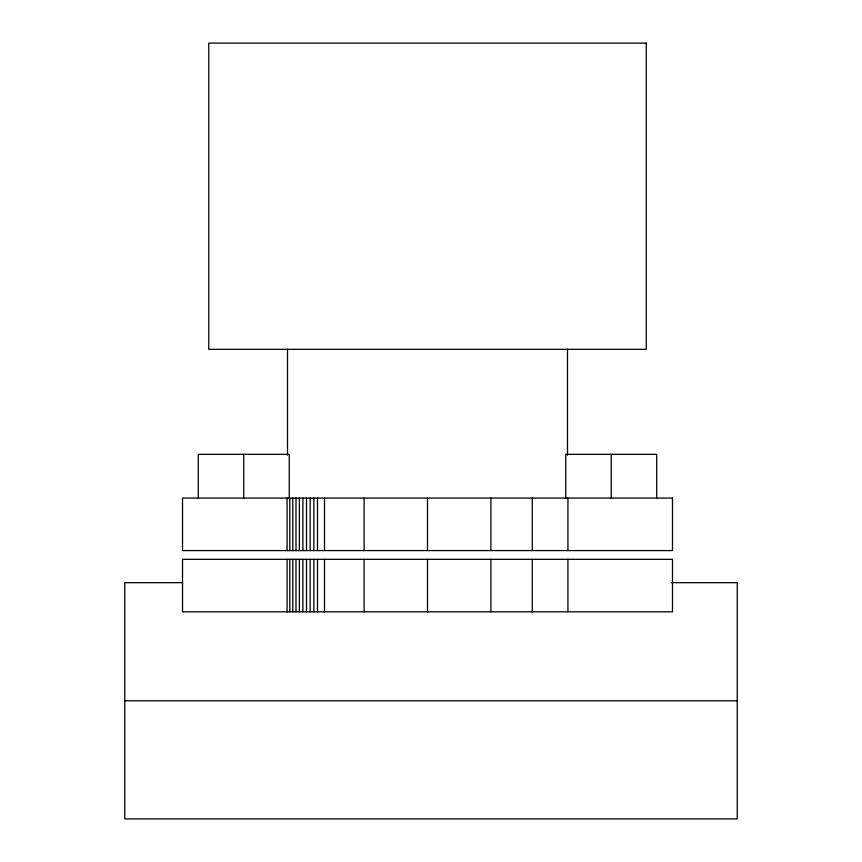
<?xml version="1.0" encoding="UTF-8"?>
<svg xmlns="http://www.w3.org/2000/svg" width="862" height="862" viewBox="0 0 862 862"><rect width="100%" height="100%" fill="white"/><g stroke="black" fill="none" stroke-linecap="round" stroke-linejoin="round"><path stroke-width="1.29" d="M182.647 582.669L124.774 582.669L124.774 818.9L737.226 818.9L737.226 582.669L671.272 582.669M124.774 700.784L737.226 700.784M656.704 498.074L656.704 454.328L565.774 454.328L565.774 498.074M611.233 454.328L611.233 498.074M567.929 498.074L567.929 550.57M567.929 559.319L567.929 611.815M567.487 349.325L567.487 455.19M532.285 498.074L532.285 550.57M532.285 559.319L532.285 611.815M490.909 498.074L490.909 550.57M490.909 559.319L490.909 611.815M427.498 498.074L427.498 550.57M427.498 559.319L427.498 611.815M364.098 498.074L364.098 550.57M364.098 559.319L364.098 611.815M324.5 498.074L324.5 550.57M324.5 559.319L324.5 611.815M317.496 498.074L317.496 550.57M317.496 559.319L317.496 611.815M313.854 498.074L313.854 550.57M313.854 559.319L313.854 611.815M310.169 498.074L310.169 550.57M310.169 559.319L310.169 611.815M306.506 498.074L306.506 550.57M306.506 559.319L306.506 611.815M302.896 498.074L302.896 550.57M302.896 559.319L302.896 611.815M299.373 498.074L299.373 550.57M299.373 559.319L299.373 611.815M296 498.074L296 550.57M296 559.319L296 611.815M292.8 498.074L292.8 550.57M292.8 559.319L292.8 611.815M289.804 498.074L289.804 550.57M289.804 559.319L289.804 611.815M289.223 498.074L289.223 454.328L198.303 454.328L198.303 498.074M287.509 349.325L287.509 455.19M287.068 498.074L287.068 550.57M287.068 559.319L287.068 611.815M243.763 454.328L243.763 498.074M646.241 43.1L208.766 43.1L208.766 349.325L646.241 349.325L646.241 43.1M672.489 498.074L182.518 498.074L182.518 550.57L672.489 550.57L672.489 498.074M672.489 559.319L182.518 559.319L182.518 611.815L672.489 611.815L672.489 559.319"/></g></svg>
